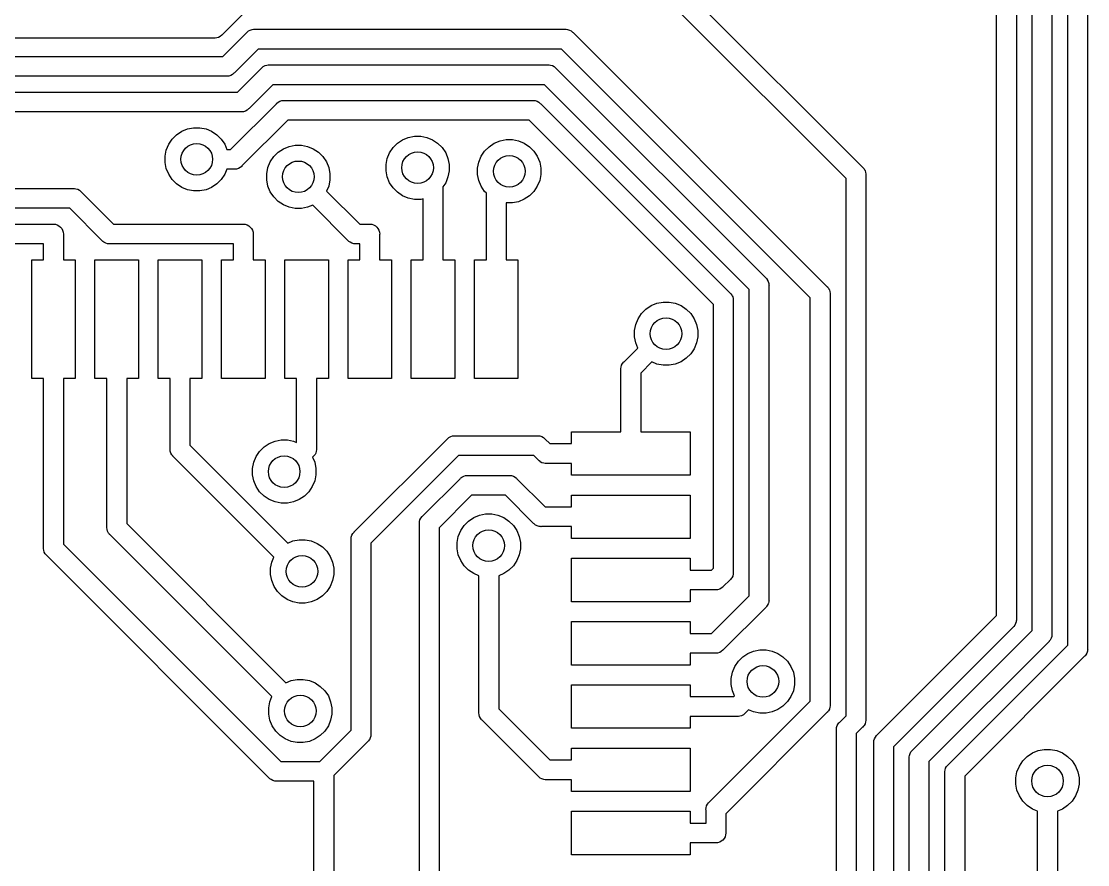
# Model space of a CAD drawing. Extents: x 0.4 to 23, y -16.1 to -0.4.
# Drawn here: x 13.89 to 14.421, y -3.985 to -3.565 of the extents above; entities that cross this region are included whole.
import ezdxf

# ---------------------------------------------------------------- set-up
doc = ezdxf.new("R2010")
doc.units = 0
doc.header["$MEASUREMENT"] = 0
doc.layers.add('BLACK', color=7, linetype='CONTINUOUS')

msp = doc.modelspace()

# ---------------------------------------------------------------- linework, layer by layer
at = {"layer": 'BLACK', "linetype": 'CONTINUOUS'}
for p, q in [((14.4107, -3.87543), (14.4107, -2.34083)), ((14.4205, -2.33903), (14.4205, -3.87723)), ((14.393, -3.86809), (14.393, -3.18488)), ((14.4028, -3.18308), (14.4028, -3.86988)), ((14.3752, -3.86074), (14.3752, -3.37985)), ((14.3851, -3.37805), (14.3851, -3.86254)), ((14.225, -3.55395), (14.3085, -3.63742)), ((14.0003, -3.56091), (13.9897, -3.57156)), ((14.3003, -3.64311), (14.2181, -3.56091)), ((13.9888, -3.57236), (13.9879, -3.57282)), ((13.9895, -3.57175), (13.9888, -3.57236)), ((13.9897, -3.57156), (13.9895, -3.57175)), ((13.9901, -3.58229), (14.002, -3.57041)), ((14.002, -3.57041), (14.0021, -3.57022)), ((14.0021, -3.57022), (14.0023, -3.57007)), ((14.0023, -3.57007), (14.0029, -3.5696)), ((14.0029, -3.5696), (14.0037, -3.56915)), ((14.0037, -3.56915), (14.0047, -3.56887)), ((14.0047, -3.56887), (14.0054, -3.5688)), ((14.0054, -3.5688), (14.0056, -3.56877)), ((14.0054, -3.5688), (14.0054, -3.5688)), ((14.0056, -3.56877), (14.0059, -3.5688)), ((14.0059, -3.5688), (14.1605, -3.5688)), ((14.1605, -3.5688), (14.1607, -3.56877)), ((14.1607, -3.56877), (14.1609, -3.5688)), ((14.1609, -3.5688), (14.161, -3.5688)), ((14.161, -3.5688), (14.1617, -3.56887)), ((14.1617, -3.56887), (14.1626, -3.56915)), ((14.1626, -3.56915), (14.1635, -3.5696)), ((14.1635, -3.5696), (14.1642, -3.57022)), ((14.1642, -3.57022), (14.1644, -3.57041)), ((14.1644, -3.57041), (14.2908, -3.69682)), ((13.9858, -3.57317), (13.5652, -3.57317)), ((13.986, -3.5732), (13.9858, -3.57317)), ((13.9863, -3.57317), (13.986, -3.5732)), ((13.987, -3.5731), (13.9863, -3.57317)), ((13.9863, -3.57317), (13.9863, -3.57317)), ((13.9879, -3.57282), (13.987, -3.5731)), ((12.3721, -3.58229), (13.9901, -3.58229)), ((14.0077, -3.57864), (13.9958, -3.59052)), ((14.1587, -3.57864), (14.0077, -3.57864)), ((14.2825, -3.70251), (14.1587, -3.57864)), ((13.9974, -3.60005), (14.0093, -3.58814)), ((14.0093, -3.58814), (14.0095, -3.58795)), ((14.0095, -3.58795), (14.0097, -3.58779)), ((14.0097, -3.58779), (14.0102, -3.58733)), ((14.0102, -3.58733), (14.0111, -3.58688)), ((14.0111, -3.58688), (14.012, -3.58659)), ((14.012, -3.58659), (14.0127, -3.58652)), ((14.0127, -3.58652), (14.013, -3.5865)), ((14.0127, -3.58652), (14.0127, -3.58652)), ((14.013, -3.5865), (14.0132, -3.58652)), ((14.0132, -3.58652), (14.152, -3.58652)), ((14.152, -3.58652), (14.1522, -3.5865)), ((14.1522, -3.5865), (14.1525, -3.58652)), ((14.1525, -3.58652), (14.1525, -3.58652)), ((14.1525, -3.58652), (14.1532, -3.58659)), ((14.1532, -3.58659), (14.1541, -3.58688)), ((14.1541, -3.58688), (14.155, -3.58733)), ((14.155, -3.58733), (14.1557, -3.58795)), ((14.1557, -3.58795), (14.1559, -3.58814)), ((14.1559, -3.58814), (14.2603, -3.69261)), ((13.9919, -3.59213), (12.3703, -3.59213)), ((13.9921, -3.59215), (13.9919, -3.59213)), ((13.9924, -3.59213), (13.9921, -3.59215)), ((13.9931, -3.59206), (13.9924, -3.59213)), ((13.9924, -3.59213), (13.9924, -3.59213)), ((13.994, -3.59178), (13.9931, -3.59206)), ((13.9949, -3.59132), (13.994, -3.59178)), ((13.9956, -3.59071), (13.9949, -3.59132)), ((13.9958, -3.59052), (13.9956, -3.59071)), ((14.015, -3.59637), (14.0031, -3.60828)), ((14.1502, -3.59637), (14.015, -3.59637)), ((14.2521, -3.69829), (14.1502, -3.59637)), ((12.3559, -3.60005), (13.9974, -3.60005)), ((14.0184, -3.6046), (14.0194, -3.60432)), ((14.0194, -3.60432), (14.0201, -3.60425)), ((14.0201, -3.60425), (14.0203, -3.60423)), ((14.0201, -3.60425), (14.0201, -3.60425)), ((14.0203, -3.60423), (14.0206, -3.60425)), ((14.0206, -3.60425), (14.1444, -3.60425)), ((14.1444, -3.60425), (14.1446, -3.60423)), ((14.1446, -3.60423), (14.1449, -3.60425)), ((14.1449, -3.60425), (14.1449, -3.60425)), ((14.1449, -3.60425), (14.1456, -3.60432)), ((14.1456, -3.60432), (14.1465, -3.6046)), ((13.9939, -3.62861), (14.0167, -3.60586)), ((14.0013, -3.60954), (14.0004, -3.60982)), ((14.0022, -3.60908), (14.0013, -3.60954)), ((14.0029, -3.60847), (14.0022, -3.60908)), ((14.0031, -3.60828), (14.0029, -3.60847)), ((14.0167, -3.60586), (14.0168, -3.60568)), ((14.0168, -3.60568), (14.017, -3.60552)), ((14.017, -3.60552), (14.0176, -3.60506)), ((14.0176, -3.60506), (14.0184, -3.6046)), ((14.1465, -3.6046), (14.1474, -3.60506)), ((14.1474, -3.60506), (14.1481, -3.60568)), ((14.1481, -3.60568), (14.1483, -3.60586)), ((14.1483, -3.60586), (14.2426, -3.70018)), ((13.9992, -3.60989), (12.3541, -3.60989)), ((13.9995, -3.60992), (13.9992, -3.60989)), ((13.9997, -3.60989), (13.9995, -3.60992)), ((14.0224, -3.61409), (13.9996, -3.63684)), ((14.0004, -3.60982), (13.9997, -3.60989)), ((13.9997, -3.60989), (13.9997, -3.60989)), ((14.1426, -3.61409), (14.0224, -3.61409)), ((14.2344, -3.70587), (14.1426, -3.61409)), ((13.967, -3.6213), (13.9696, -3.61958)), ((13.9696, -3.61958), (13.9725, -3.61839)), ((13.9725, -3.61839), (13.9755, -3.61778)), ((13.9755, -3.61778), (13.9786, -3.61778)), ((13.9786, -3.61778), (13.9817, -3.61839)), ((13.9817, -3.61839), (13.9845, -3.61958)), ((13.9845, -3.61958), (13.9871, -3.6213)), ((13.9631, -3.62607), (13.9649, -3.62349)), ((13.9649, -3.62349), (13.967, -3.6213)), ((13.9871, -3.6213), (13.9893, -3.62349)), ((13.9893, -3.62349), (13.991, -3.62607)), ((14.0748, -3.62769), (14.077, -3.6255)), ((14.077, -3.6255), (14.0795, -3.62377)), ((14.0795, -3.62377), (14.0824, -3.62259)), ((14.0824, -3.62259), (14.0855, -3.62198)), ((14.0855, -3.62198), (14.0886, -3.62198)), ((14.0886, -3.62198), (14.0916, -3.62259)), ((14.0916, -3.62259), (14.0945, -3.62377)), ((14.0945, -3.62377), (14.097, -3.6255)), ((14.097, -3.6255), (14.0992, -3.62769)), ((14.1226, -3.62726), (14.1252, -3.62554)), ((14.1252, -3.62554), (14.1281, -3.62435)), ((14.1281, -3.62435), (14.1311, -3.62374)), ((14.1311, -3.62374), (14.1342, -3.62374)), ((14.1342, -3.62374), (14.1373, -3.62435)), ((14.1373, -3.62435), (14.1401, -3.62554)), ((14.1401, -3.62554), (14.1427, -3.62726)), ((13.9613, -3.63198), (13.9619, -3.62894)), ((13.9619, -3.62894), (13.9631, -3.62607)), ((13.991, -3.62607), (13.9921, -3.62861)), ((13.9921, -3.62861), (13.9939, -3.62861)), ((14.0154, -3.6322), (14.0176, -3.63)), ((14.0176, -3.63), (14.0202, -3.62828)), ((14.0202, -3.62828), (14.0231, -3.62709)), ((14.0231, -3.62709), (14.0261, -3.62649)), ((14.0261, -3.62649), (14.0292, -3.62649)), ((14.0292, -3.62649), (14.0322, -3.62709)), ((14.0322, -3.62709), (14.0351, -3.62828)), ((14.0351, -3.62828), (14.0377, -3.63)), ((14.0377, -3.63), (14.0399, -3.6322)), ((14.0719, -3.63313), (14.073, -3.63027)), ((14.073, -3.63027), (14.0748, -3.62769)), ((14.0992, -3.62769), (14.101, -3.63027)), ((14.101, -3.63027), (14.1021, -3.63313)), ((14.1187, -3.63203), (14.1204, -3.62945)), ((14.1204, -3.62945), (14.1226, -3.62726)), ((14.1427, -3.62726), (14.1449, -3.62945)), ((14.1449, -3.62945), (14.1466, -3.63203)), ((13.9613, -3.63508), (13.9613, -3.63198)), ((13.9619, -3.63813), (13.9613, -3.63508)), ((14.0125, -3.63764), (14.0137, -3.63478)), ((14.0137, -3.63478), (14.0154, -3.6322)), ((14.0399, -3.6322), (14.0416, -3.63478)), ((14.0416, -3.63478), (14.0428, -3.63764)), ((14.0713, -3.63618), (14.0719, -3.63313)), ((14.0713, -3.63928), (14.0713, -3.63618)), ((14.1021, -3.63313), (14.1028, -3.63618)), ((14.1028, -3.63618), (14.1028, -3.63928)), ((14.1169, -3.63794), (14.1175, -3.6349)), ((14.1175, -3.6349), (14.1187, -3.63203)), ((14.1466, -3.63203), (14.1478, -3.6349)), ((14.1478, -3.6349), (14.1484, -3.63794)), ((13.9631, -3.64099), (13.9619, -3.63813)), ((13.9649, -3.64357), (13.9631, -3.64099)), ((13.991, -3.64099), (13.9893, -3.64357)), ((13.9921, -3.63845), (13.991, -3.64099)), ((13.9957, -3.63845), (13.9921, -3.63845)), ((13.996, -3.63848), (13.9957, -3.63845)), ((13.9962, -3.63845), (13.996, -3.63848)), ((13.9969, -3.63838), (13.9962, -3.63845)), ((13.9962, -3.63845), (13.9962, -3.63845)), ((13.9979, -3.6381), (13.9969, -3.63838)), ((13.9987, -3.63764), (13.9979, -3.6381)), ((13.9995, -3.63703), (13.9987, -3.63764)), ((13.9996, -3.63684), (13.9995, -3.63703)), ((14.0119, -3.64069), (14.0125, -3.63764)), ((14.0119, -3.64379), (14.0119, -3.64069)), ((14.0428, -3.63764), (14.0434, -3.64069)), ((14.0434, -3.64069), (14.0434, -3.64379)), ((14.0719, -3.64232), (14.0713, -3.63928)), ((14.1028, -3.63928), (14.1021, -3.64232)), ((14.1169, -3.64104), (14.1169, -3.63794)), ((14.1175, -3.64409), (14.1169, -3.64104)), ((14.1484, -3.64104), (14.1478, -3.64409)), ((14.1484, -3.63794), (14.1484, -3.64104)), ((14.3085, -3.63742), (14.3087, -3.63757)), ((14.3087, -3.63757), (14.3088, -3.63776)), ((14.3088, -3.63776), (14.3093, -3.63832)), ((14.3093, -3.63832), (14.3095, -3.63869)), ((14.3095, -3.63869), (14.3098, -3.63918)), ((14.3098, -3.63918), (14.31, -3.64011)), ((14.31, -3.64011), (14.3101, -3.64083)), ((14.3101, -3.64083), (14.3101, -3.64083)), ((14.3101, -3.64083), (14.3101, -3.64107)), ((14.3101, -3.64107), (14.3101, -3.64131)), ((14.3101, -3.64131), (14.3101, -3.91244)), ((13.967, -3.64576), (13.9649, -3.64357)), ((13.9696, -3.64749), (13.967, -3.64576)), ((13.9871, -3.64576), (13.9845, -3.64749)), ((13.9893, -3.64357), (13.9871, -3.64576)), ((14.0125, -3.64683), (14.0119, -3.64379)), ((14.0137, -3.6497), (14.0125, -3.64683)), ((14.0428, -3.64683), (14.0417, -3.64937)), ((14.0434, -3.64379), (14.0428, -3.64683)), ((14.073, -3.64519), (14.0719, -3.64232)), ((14.0748, -3.64777), (14.073, -3.64519)), ((14.101, -3.64519), (14.0996, -3.64715)), ((14.1021, -3.64232), (14.101, -3.64519)), ((14.1187, -3.64695), (14.1175, -3.64409)), ((14.1478, -3.64409), (14.1466, -3.64695)), ((14.3003, -3.91064), (14.3003, -3.64311)), ((13.7254, -3.64808), (13.9157, -3.64808)), ((13.9157, -3.64808), (13.9159, -3.64806)), ((13.9159, -3.64806), (13.9162, -3.64808)), ((13.9162, -3.64808), (13.9162, -3.64808)), ((13.9162, -3.64808), (13.9169, -3.64815)), ((13.9169, -3.64815), (13.9178, -3.64844)), ((13.9178, -3.64844), (13.9187, -3.64889)), ((13.9187, -3.64889), (13.9194, -3.64951)), ((13.9194, -3.64951), (13.9196, -3.6497)), ((13.9196, -3.6497), (13.9357, -3.66581)), ((13.9725, -3.64867), (13.9696, -3.64749)), ((13.9755, -3.64928), (13.9725, -3.64867)), ((13.9786, -3.64928), (13.9755, -3.64928)), ((13.9817, -3.64867), (13.9786, -3.64928)), ((13.9845, -3.64749), (13.9817, -3.64867)), ((14.0154, -3.65227), (14.0137, -3.6497)), ((14.0417, -3.64937), (14.0582, -3.66581)), ((14.077, -3.64996), (14.0748, -3.64777)), ((14.0795, -3.65168), (14.077, -3.64996)), ((14.0824, -3.65287), (14.0795, -3.65168)), ((14.0996, -3.64715), (14.0996, -3.68354)), ((14.1204, -3.64953), (14.1187, -3.64695)), ((14.1213, -3.65039), (14.1204, -3.64953)), ((14.1213, -3.68354), (14.1213, -3.65039)), ((14.1427, -3.65172), (14.1401, -3.65345)), ((14.1449, -3.64953), (14.1427, -3.65172)), ((14.1466, -3.64695), (14.1449, -3.64953)), ((14.0176, -3.65447), (14.0154, -3.65227)), ((14.0202, -3.65619), (14.0176, -3.65447)), ((14.0231, -3.65738), (14.0202, -3.65619)), ((14.0261, -3.65798), (14.0231, -3.65738)), ((14.0322, -3.65738), (14.0292, -3.65798)), ((14.0348, -3.65633), (14.0322, -3.65738)), ((14.0525, -3.67405), (14.0348, -3.65633)), ((14.0855, -3.65348), (14.0824, -3.65287)), ((14.0886, -3.65348), (14.0855, -3.65348)), ((14.0898, -3.65323), (14.0886, -3.65348)), ((14.0898, -3.68354), (14.0898, -3.65323)), ((14.1342, -3.65524), (14.1311, -3.65524)), ((14.1311, -3.65524), (14.1311, -3.68354)), ((14.1373, -3.65463), (14.1342, -3.65524)), ((14.1401, -3.65345), (14.1373, -3.65463)), ((13.9139, -3.65793), (13.7272, -3.65793)), ((13.93, -3.67405), (13.9139, -3.65793)), ((14.0292, -3.65798), (14.0261, -3.65798)), ((13.7876, -3.66581), (13.9055, -3.66581)), ((13.9055, -3.66581), (13.9057, -3.66579)), ((13.9057, -3.66579), (13.906, -3.66581)), ((13.906, -3.66581), (13.9067, -3.66589)), ((13.9067, -3.66589), (13.9076, -3.66617)), ((13.9076, -3.66617), (13.9085, -3.66662)), ((13.9085, -3.66662), (13.9092, -3.66724)), ((13.9092, -3.66724), (13.9099, -3.66799)), ((13.9099, -3.66799), (13.9103, -3.66884)), ((13.9357, -3.66581), (14, -3.66581)), ((14, -3.66581), (14.0002, -3.66579)), ((14.0002, -3.66579), (14.0005, -3.66581)), ((14.0005, -3.66581), (14.0012, -3.66589)), ((14.0012, -3.66589), (14.0021, -3.66617)), ((14.0021, -3.66617), (14.003, -3.66662)), ((14.003, -3.66662), (14.0037, -3.66724)), ((14.0037, -3.66724), (14.0043, -3.66799)), ((14.0043, -3.66799), (14.0048, -3.66884)), ((14.0582, -3.66581), (14.063, -3.66581)), ((14.063, -3.66581), (14.0632, -3.66579)), ((14.0632, -3.66579), (14.0635, -3.66581)), ((14.0635, -3.66581), (14.0642, -3.66589)), ((14.0642, -3.66589), (14.0651, -3.66617)), ((14.0651, -3.66617), (14.066, -3.66662)), ((14.066, -3.66662), (14.0667, -3.66724)), ((14.0667, -3.66724), (14.0673, -3.66799)), ((14.0673, -3.66799), (14.0678, -3.66884)), ((13.9103, -3.66884), (13.9106, -3.66977)), ((13.9106, -3.66977), (13.9107, -3.67074)), ((13.9107, -3.67074), (13.9107, -3.67098)), ((13.9107, -3.67098), (13.9107, -3.68354)), ((14.0048, -3.66884), (14.0051, -3.66977)), ((14.0051, -3.66977), (14.0052, -3.67074)), ((14.0052, -3.67074), (14.0052, -3.67098)), ((14.0052, -3.67098), (14.0052, -3.68354)), ((14.0678, -3.66884), (14.0681, -3.66977)), ((14.0681, -3.66977), (14.0682, -3.67074)), ((14.0682, -3.67074), (14.0681, -3.67098)), ((14.0681, -3.67098), (14.0681, -3.68354)), ((13.9008, -3.67566), (13.7894, -3.67566)), ((13.9008, -3.68354), (13.9008, -3.67566)), ((13.9302, -3.67423), (13.93, -3.67405)), ((13.9303, -3.67439), (13.9302, -3.67423)), ((13.9309, -3.67485), (13.9303, -3.67439)), ((13.9318, -3.6753), (13.9309, -3.67485)), ((13.9327, -3.67559), (13.9318, -3.6753)), ((13.9334, -3.67566), (13.9327, -3.67559)), ((13.9337, -3.67568), (13.9334, -3.67566)), ((13.9334, -3.67566), (13.9334, -3.67566)), ((13.9339, -3.67566), (13.9337, -3.67568)), ((13.9953, -3.67566), (13.9339, -3.67566)), ((13.9953, -3.68354), (13.9953, -3.67566)), ((14.0526, -3.67423), (14.0525, -3.67405)), ((14.0528, -3.67439), (14.0526, -3.67423)), ((14.0532, -3.67467), (14.0528, -3.67439)), ((14.0528, -3.67439), (14.0528, -3.67439)), ((14.0534, -3.67485), (14.0532, -3.67467)), ((14.0543, -3.6753), (14.0534, -3.67485)), ((14.0552, -3.67559), (14.0543, -3.6753)), ((14.0559, -3.67566), (14.0552, -3.67559)), ((14.0561, -3.67568), (14.0559, -3.67566)), ((14.0559, -3.67566), (14.0559, -3.67566)), ((14.0564, -3.67566), (14.0561, -3.67568)), ((14.0583, -3.67566), (14.0564, -3.67566)), ((14.0583, -3.68354), (14.0583, -3.67566)), ((13.8949, -3.7426), (13.8949, -3.68354)), ((13.8949, -3.68354), (13.9008, -3.68354)), ((13.9107, -3.68354), (13.9166, -3.68354)), ((13.9166, -3.68354), (13.9166, -3.7426)), ((13.9264, -3.7426), (13.9264, -3.68354)), ((13.9264, -3.68354), (13.9481, -3.68354)), ((13.9481, -3.68354), (13.9481, -3.7426)), ((13.9579, -3.7426), (13.9579, -3.68354)), ((13.9579, -3.68354), (13.9796, -3.68354)), ((13.9796, -3.68354), (13.9796, -3.7426)), ((13.9894, -3.7426), (13.9894, -3.68354)), ((13.9894, -3.68354), (13.9953, -3.68354)), ((14.0052, -3.68354), (14.0111, -3.68354)), ((14.0111, -3.68354), (14.0111, -3.7426)), ((14.0209, -3.7426), (14.0209, -3.68354)), ((14.0209, -3.68354), (14.0426, -3.68354)), ((14.0426, -3.68354), (14.0426, -3.7426)), ((14.0524, -3.7426), (14.0524, -3.68354)), ((14.0524, -3.68354), (14.0583, -3.68354)), ((14.0681, -3.68354), (14.0741, -3.68354)), ((14.0741, -3.68354), (14.0741, -3.7426)), ((14.0839, -3.7426), (14.0839, -3.68354)), ((14.0839, -3.68354), (14.0898, -3.68354)), ((14.0996, -3.68354), (14.1056, -3.68354)), ((14.1056, -3.68354), (14.1056, -3.7426)), ((14.1154, -3.7426), (14.1154, -3.68354)), ((14.1154, -3.68354), (14.1213, -3.68354)), ((14.1311, -3.68354), (14.137, -3.68354)), ((14.137, -3.68354), (14.137, -3.7426)), ((14.2603, -3.69261), (14.2605, -3.69276)), ((14.2605, -3.69276), (14.2607, -3.69295)), ((14.2607, -3.69295), (14.2607, -3.69295)), ((14.2607, -3.69295), (14.2611, -3.69341)), ((14.2611, -3.69341), (14.2611, -3.69351)), ((14.2611, -3.69351), (14.2616, -3.69436)), ((14.2616, -3.69436), (14.2619, -3.69529)), ((14.2521, -3.85091), (14.2521, -3.69829)), ((14.2619, -3.69529), (14.2619, -3.69601)), ((14.2619, -3.69601), (14.2619, -3.69601)), ((14.2619, -3.69601), (14.262, -3.69626)), ((14.262, -3.69626), (14.2619, -3.6965)), ((14.2619, -3.6965), (14.2619, -3.85271)), ((14.2908, -3.69682), (14.291, -3.69698)), ((14.291, -3.69698), (14.2911, -3.69716)), ((14.2911, -3.69716), (14.2916, -3.69773)), ((14.2916, -3.69773), (14.2918, -3.69815)), ((14.2918, -3.69815), (14.292, -3.69858)), ((14.292, -3.69858), (14.2923, -3.69951)), ((14.2923, -3.69951), (14.2924, -3.70023)), ((14.2033, -3.70639), (14.2061, -3.70521)), ((14.2061, -3.70521), (14.2092, -3.7046)), ((14.2092, -3.7046), (14.2123, -3.7046)), ((14.2123, -3.7046), (14.2153, -3.70521)), ((14.2153, -3.70521), (14.2182, -3.70639)), ((14.2426, -3.70018), (14.2428, -3.70034)), ((14.2428, -3.70034), (14.2429, -3.70053)), ((14.2429, -3.70053), (14.2429, -3.70053)), ((14.2429, -3.70053), (14.2434, -3.70109)), ((14.2434, -3.70109), (14.2436, -3.70144)), ((14.2436, -3.70144), (14.2439, -3.70194)), ((14.2439, -3.70194), (14.2441, -3.70287)), ((14.2441, -3.70287), (14.2442, -3.70359)), ((14.2442, -3.70359), (14.2442, -3.70359)), ((14.2442, -3.70359), (14.2442, -3.70383)), ((14.2442, -3.70383), (14.2442, -3.70408)), ((14.2442, -3.70408), (14.2442, -3.83894)), ((14.2825, -3.9033), (14.2825, -3.70251)), ((14.2924, -3.70023), (14.2924, -3.70023)), ((14.2924, -3.70023), (14.2924, -3.70047)), ((14.2924, -3.70047), (14.2924, -3.70071)), ((14.2924, -3.70071), (14.2924, -3.90509)), ((14.1968, -3.71289), (14.1985, -3.71031)), ((14.1985, -3.71031), (14.2007, -3.70812)), ((14.2007, -3.70812), (14.2033, -3.70639)), ((14.2182, -3.70639), (14.2208, -3.70812)), ((14.2208, -3.70812), (14.223, -3.71031)), ((14.223, -3.71031), (14.2247, -3.71289)), ((14.2344, -3.83714), (14.2344, -3.70587)), ((14.195, -3.7188), (14.1956, -3.71576)), ((14.1956, -3.71576), (14.1968, -3.71289)), ((14.2247, -3.71289), (14.2259, -3.71576)), ((14.2259, -3.71576), (14.2265, -3.7188)), ((14.195, -3.7219), (14.195, -3.7188)), ((14.2265, -3.7188), (14.2265, -3.7219)), ((14.1956, -3.72494), (14.195, -3.7219)), ((14.1966, -3.72748), (14.1956, -3.72494)), ((14.2259, -3.72494), (14.2247, -3.72781)), ((14.2265, -3.7219), (14.2259, -3.72494)), ((14.1898, -3.73429), (14.1966, -3.72748)), ((14.223, -3.73039), (14.2208, -3.73258)), ((14.2247, -3.72781), (14.223, -3.73039)), ((14.1882, -3.7377), (14.1883, -3.73698)), ((14.1883, -3.73698), (14.1886, -3.73605)), ((14.1886, -3.73605), (14.189, -3.73519)), ((14.189, -3.73519), (14.1897, -3.73444)), ((14.1897, -3.73444), (14.1898, -3.73429)), ((14.2036, -3.73444), (14.1981, -3.73998)), ((14.2061, -3.73549), (14.2036, -3.73444)), ((14.2092, -3.7361), (14.2061, -3.73549)), ((14.2123, -3.7361), (14.2092, -3.7361)), ((14.2153, -3.73549), (14.2123, -3.7361)), ((14.2182, -3.73431), (14.2153, -3.73549)), ((14.2208, -3.73258), (14.2182, -3.73431)), ((14.1882, -3.73794), (14.1882, -3.7377)), ((14.1882, -3.7377), (14.1882, -3.7377)), ((14.1882, -3.73818), (14.1882, -3.73794)), ((14.1882, -3.76917), (14.1882, -3.73818)), ((14.1981, -3.73998), (14.1981, -3.76917)), ((13.9008, -3.7426), (13.8949, -3.7426)), ((13.9008, -3.82693), (13.9008, -3.7426)), ((13.9166, -3.7426), (13.9107, -3.7426)), ((13.9107, -3.7426), (13.9107, -3.82513)), ((13.9323, -3.7426), (13.9264, -3.7426)), ((13.9323, -3.75516), (13.9323, -3.7426)), ((13.9481, -3.7426), (13.9422, -3.7426)), ((13.9422, -3.7426), (13.9422, -3.8148)), ((13.9638, -3.7426), (13.9579, -3.7426)), ((13.9638, -3.77766), (13.9638, -3.7426)), ((13.9796, -3.7426), (13.9737, -3.7426)), ((13.9737, -3.7426), (13.9737, -3.77586)), ((14.0111, -3.7426), (13.9894, -3.7426)), ((14.0268, -3.7426), (14.0209, -3.7426)), ((14.0268, -3.7745), (14.0268, -3.7426)), ((14.0426, -3.7426), (14.0367, -3.7426)), ((14.0367, -3.7426), (14.0367, -3.77767)), ((14.0741, -3.7426), (14.0524, -3.7426)), ((14.1056, -3.7426), (14.0839, -3.7426)), ((14.137, -3.7426), (14.1154, -3.7426)), ((13.9323, -3.8166), (13.9323, -3.75516)), ((13.9323, -3.75516), (13.9323, -3.75516)), ((14.0132, -3.77504), (14.0161, -3.77385)), ((14.0161, -3.77385), (14.0191, -3.77325)), ((14.0191, -3.77325), (14.0222, -3.77325)), ((14.0222, -3.77325), (14.0252, -3.77385)), ((14.0252, -3.77385), (14.0268, -3.7745)), ((14.0555, -3.81898), (14.1017, -3.77281)), ((14.1017, -3.77281), (14.1019, -3.77262)), ((14.1019, -3.77262), (14.1021, -3.77247)), ((14.1021, -3.77247), (14.1026, -3.77201)), ((14.1021, -3.77247), (14.1021, -3.77247)), ((14.1026, -3.77201), (14.1035, -3.77155)), ((14.1026, -3.77201), (14.1026, -3.77201)), ((14.1026, -3.77201), (14.1026, -3.77201)), ((14.1035, -3.77155), (14.1044, -3.77127)), ((14.1044, -3.77127), (14.1051, -3.7712)), ((14.1051, -3.7712), (14.1054, -3.77117)), ((14.1051, -3.7712), (14.1051, -3.7712)), ((14.1054, -3.77117), (14.1056, -3.7712)), ((14.1056, -3.7712), (14.1467, -3.7712)), ((14.1467, -3.7712), (14.1469, -3.77117)), ((14.1469, -3.77117), (14.1472, -3.7712)), ((14.1472, -3.7712), (14.1472, -3.7712)), ((14.1472, -3.7712), (14.1479, -3.77127)), ((14.1479, -3.77127), (14.1488, -3.77155)), ((14.1488, -3.77155), (14.1497, -3.77201)), ((14.1497, -3.77201), (14.1504, -3.77262)), ((14.1504, -3.77262), (14.1506, -3.77281)), ((14.1506, -3.77281), (14.1529, -3.77508)), ((14.1636, -3.77508), (14.1636, -3.76917)), ((14.1636, -3.76917), (14.1882, -3.76917)), ((14.1981, -3.76917), (14.2227, -3.76917)), ((14.2227, -3.76917), (14.2227, -3.79083)), ((13.9638, -3.7779), (13.9638, -3.77766)), ((13.9639, -3.77886), (13.9638, -3.7779)), ((13.9642, -3.77979), (13.9639, -3.77886)), ((13.9737, -3.77586), (14.0224, -3.8246)), ((14.0067, -3.78154), (14.0084, -3.77896)), ((14.0084, -3.77896), (14.0106, -3.77676)), ((14.0106, -3.77676), (14.0132, -3.77504)), ((14.0366, -3.77887), (14.0363, -3.7798)), ((14.0367, -3.77815), (14.0366, -3.77887)), ((14.0367, -3.77767), (14.0367, -3.77791)), ((14.0367, -3.77791), (14.0367, -3.77815)), ((14.0367, -3.77815), (14.0367, -3.77815)), ((14.1529, -3.77508), (14.1636, -3.77508)), ((13.9646, -3.78064), (13.9642, -3.77979)), ((13.9651, -3.78121), (13.9646, -3.78064)), ((13.9652, -3.78139), (13.9651, -3.78121)), ((13.9654, -3.78155), (13.9652, -3.78139)), ((14.0154, -3.83156), (13.9654, -3.78155)), ((14.0049, -3.78744), (14.0055, -3.7844)), ((14.0055, -3.7844), (14.0067, -3.78154)), ((14.035, -3.78156), (14.0347, -3.78186)), ((14.0347, -3.78186), (14.0358, -3.7844)), ((14.0352, -3.78141), (14.035, -3.78156)), ((14.0354, -3.78122), (14.0352, -3.78141)), ((14.0358, -3.78066), (14.0354, -3.78122)), ((14.0354, -3.78122), (14.0354, -3.78122)), ((14.036, -3.78042), (14.0358, -3.78066)), ((14.0358, -3.7844), (14.0364, -3.78744)), ((14.0363, -3.7798), (14.036, -3.78042)), ((14.1074, -3.78104), (14.0638, -3.82466)), ((14.1449, -3.78104), (14.1074, -3.78104)), ((14.1472, -3.78331), (14.1449, -3.78104)), ((14.1473, -3.7835), (14.1472, -3.78331)), ((14.1475, -3.78365), (14.1473, -3.7835)), ((14.148, -3.78402), (14.1475, -3.78365)), ((14.1475, -3.78365), (14.1475, -3.78365)), ((14.1481, -3.78411), (14.148, -3.78402)), ((14.1489, -3.78457), (14.1481, -3.78411)), ((14.1499, -3.78485), (14.1489, -3.78457)), ((14.1506, -3.78492), (14.1499, -3.78485)), ((14.1508, -3.78495), (14.1506, -3.78492)), ((14.1506, -3.78492), (14.1506, -3.78492)), ((14.1511, -3.78492), (14.1508, -3.78495)), ((14.1636, -3.78492), (14.1511, -3.78492)), ((14.1636, -3.79083), (14.1636, -3.78492)), ((14.0049, -3.79055), (14.0049, -3.78744)), ((14.0364, -3.78744), (14.0364, -3.79055)), ((14.0055, -3.79359), (14.0049, -3.79055)), ((14.0067, -3.79646), (14.0055, -3.79359)), ((14.0358, -3.79359), (14.0346, -3.79646)), ((14.0364, -3.79055), (14.0358, -3.79359)), ((14.0895, -3.81125), (14.1082, -3.79255)), ((14.1082, -3.79255), (14.1083, -3.79236)), ((14.1083, -3.79236), (14.1085, -3.7922)), ((14.1085, -3.7922), (14.1091, -3.79174)), ((14.1091, -3.79174), (14.11, -3.79129)), ((14.11, -3.79129), (14.1109, -3.791)), ((14.1109, -3.791), (14.1116, -3.79093)), ((14.1116, -3.79093), (14.1118, -3.79091)), ((14.1116, -3.79093), (14.1116, -3.79093)), ((14.1118, -3.79091), (14.1121, -3.79093)), ((14.1121, -3.79093), (14.1326, -3.79093)), ((14.1326, -3.79093), (14.1328, -3.79091)), ((14.1328, -3.79091), (14.1331, -3.79093)), ((14.1331, -3.79093), (14.1331, -3.79093)), ((14.1331, -3.79093), (14.1338, -3.791)), ((14.1338, -3.791), (14.1347, -3.79129)), ((14.1347, -3.79129), (14.1356, -3.79174)), ((14.1356, -3.79174), (14.1363, -3.79236)), ((14.1363, -3.79236), (14.1365, -3.79255)), ((14.1365, -3.79255), (14.1505, -3.80657)), ((14.2227, -3.79083), (14.1636, -3.79083)), ((14.0084, -3.79903), (14.0067, -3.79646)), ((14.0106, -3.80123), (14.0084, -3.79903)), ((14.0329, -3.79903), (14.0307, -3.80123)), ((14.0346, -3.79646), (14.0329, -3.79903)), ((14.1139, -3.80078), (14.0977, -3.81694)), ((14.1308, -3.80078), (14.1139, -3.80078)), ((14.1448, -3.81481), (14.1308, -3.80078)), ((14.1636, -3.80657), (14.1636, -3.80067)), ((14.1636, -3.80067), (14.2227, -3.80067)), ((14.2227, -3.80067), (14.2227, -3.82232)), ((14.0132, -3.80295), (14.0106, -3.80123)), ((14.0161, -3.80414), (14.0132, -3.80295)), ((14.0191, -3.80474), (14.0161, -3.80414)), ((14.0222, -3.80474), (14.0191, -3.80474)), ((14.0252, -3.80414), (14.0222, -3.80474)), ((14.0281, -3.80295), (14.0252, -3.80414)), ((14.0307, -3.80123), (14.0281, -3.80295)), ((14.0887, -3.81216), (14.0893, -3.81141)), ((14.0893, -3.81141), (14.0895, -3.81125)), ((14.115, -3.8119), (14.1178, -3.81072)), ((14.1178, -3.81072), (14.1209, -3.81011)), ((14.1209, -3.81011), (14.124, -3.81011)), ((14.124, -3.81011), (14.127, -3.81072)), ((14.127, -3.81072), (14.1299, -3.8119)), ((14.1505, -3.80657), (14.1636, -3.80657)), ((13.9323, -3.81684), (13.9323, -3.8166)), ((13.9422, -3.8148), (14.0215, -3.89411)), ((14.0879, -3.81394), (14.0882, -3.81301)), ((14.0879, -3.81466), (14.0879, -3.81394)), ((14.0879, -3.81491), (14.0879, -3.81466)), ((14.0879, -3.81466), (14.0879, -3.81466)), ((14.0879, -3.81515), (14.0879, -3.81491)), ((14.0879, -4.06673), (14.0879, -3.81515)), ((14.0882, -3.81301), (14.0887, -3.81216)), ((14.1085, -3.8184), (14.1102, -3.81582)), ((14.1102, -3.81582), (14.1124, -3.81363)), ((14.1124, -3.81363), (14.115, -3.8119)), ((14.1299, -3.8119), (14.1325, -3.81363)), ((14.1325, -3.81363), (14.1347, -3.81582)), ((14.1347, -3.81582), (14.1364, -3.8184)), ((14.145, -3.81499), (14.1448, -3.81481)), ((14.1452, -3.81515), (14.145, -3.81499)), ((14.1457, -3.81561), (14.1452, -3.81515)), ((14.1462, -3.81588), (14.1457, -3.81561)), ((14.1466, -3.81606), (14.1462, -3.81588)), ((14.1475, -3.81635), (14.1466, -3.81606)), ((14.1482, -3.81642), (14.1475, -3.81635)), ((14.1485, -3.81644), (14.1482, -3.81642)), ((14.1482, -3.81642), (14.1482, -3.81642)), ((14.1487, -3.81642), (14.1485, -3.81644)), ((14.1636, -3.81642), (14.1487, -3.81642)), ((14.1636, -3.82232), (14.1636, -3.81642)), ((13.9324, -3.81781), (13.9323, -3.81684)), ((13.9327, -3.81873), (13.9324, -3.81781)), ((13.9331, -3.81959), (13.9327, -3.81873)), ((13.9336, -3.82015), (13.9331, -3.81959)), ((13.9337, -3.82034), (13.9336, -3.82015)), ((13.9339, -3.82049), (13.9337, -3.82034)), ((14.0145, -3.90107), (13.9339, -3.82049)), ((14.0539, -3.82238), (14.054, -3.82166)), ((14.054, -3.82166), (14.0543, -3.82073)), ((14.0543, -3.82073), (14.0547, -3.81988)), ((14.0547, -3.81988), (14.0554, -3.81913)), ((14.0554, -3.81913), (14.0555, -3.81898)), ((14.0977, -3.81694), (14.0977, -4.06494)), ((14.1067, -3.82431), (14.1073, -3.82126)), ((14.1073, -3.82126), (14.1085, -3.8184)), ((14.1364, -3.8184), (14.1376, -3.82126)), ((14.1376, -3.82126), (14.1382, -3.82431)), ((13.9008, -3.82717), (13.9008, -3.82693)), ((13.9008, -3.82741), (13.9008, -3.82717)), ((13.9009, -3.82814), (13.9008, -3.82741)), ((13.9008, -3.82741), (13.9008, -3.82741)), ((13.9107, -3.82513), (14.0189, -3.93335)), ((14.0224, -3.8246), (14.0249, -3.82355)), ((14.0249, -3.82355), (14.028, -3.82294)), ((14.028, -3.82294), (14.0311, -3.82294)), ((14.0311, -3.82294), (14.0341, -3.82355)), ((14.0341, -3.82355), (14.037, -3.82474)), ((14.037, -3.82474), (14.0396, -3.82646)), ((14.0396, -3.82646), (14.0418, -3.82865)), ((14.0539, -3.82263), (14.0539, -3.82238)), ((14.0539, -3.82238), (14.0539, -3.82238)), ((14.0539, -3.82287), (14.0539, -3.82263)), ((14.0539, -3.91772), (14.0539, -3.82287)), ((14.0638, -3.82466), (14.0638, -3.91952)), ((14.1067, -3.82741), (14.1067, -3.82431)), ((14.1073, -3.83045), (14.1067, -3.82741)), ((14.1382, -3.82741), (14.1376, -3.83045)), ((14.1382, -3.82431), (14.1382, -3.82741)), ((14.2227, -3.82232), (14.1636, -3.82232)), ((13.9012, -3.82907), (13.9009, -3.82814)), ((13.9016, -3.82992), (13.9012, -3.82907)), ((13.9023, -3.83067), (13.9016, -3.82992)), ((13.9024, -3.83082), (13.9023, -3.83067)), ((14.0132, -3.94158), (13.9024, -3.83082)), ((14.0144, -3.8341), (14.0154, -3.83156)), ((14.0418, -3.82865), (14.0435, -3.83123)), ((14.0435, -3.83123), (14.0447, -3.8341)), ((14.1085, -3.83332), (14.1073, -3.83045)), ((14.1376, -3.83045), (14.1364, -3.83332)), ((14.1636, -3.85382), (14.1636, -3.83217)), ((14.1636, -3.83217), (14.2227, -3.83217)), ((14.2227, -3.83217), (14.2227, -3.83807)), ((14.0138, -3.83714), (14.0144, -3.8341)), ((14.0138, -3.84024), (14.0138, -3.83714)), ((14.0447, -3.8341), (14.0453, -3.83714)), ((14.0453, -3.83714), (14.0453, -3.84024)), ((14.1102, -3.8359), (14.1085, -3.83332)), ((14.1124, -3.83809), (14.1102, -3.8359)), ((14.1347, -3.8359), (14.1325, -3.83809)), ((14.1364, -3.83332), (14.1347, -3.8359)), ((14.2334, -3.83807), (14.2344, -3.83714)), ((14.0144, -3.84329), (14.0138, -3.84024)), ((14.0156, -3.84615), (14.0144, -3.84329)), ((14.0447, -3.84329), (14.0435, -3.84615)), ((14.0453, -3.84024), (14.0447, -3.84329)), ((14.115, -3.83981), (14.1124, -3.83809)), ((14.1175, -3.84087), (14.115, -3.83981)), ((14.1175, -3.90886), (14.1175, -3.84087)), ((14.1299, -3.83981), (14.1274, -3.84087)), ((14.1274, -3.84087), (14.1274, -3.90706)), ((14.1325, -3.83809), (14.1299, -3.83981)), ((14.2227, -3.83807), (14.2334, -3.83807)), ((14.2426, -3.84283), (14.2391, -3.8463)), ((14.2428, -3.84268), (14.2426, -3.84283)), ((14.2431, -3.84228), (14.2428, -3.84268)), ((14.2434, -3.84193), (14.2431, -3.84228)), ((14.2439, -3.84107), (14.2434, -3.84193)), ((14.2441, -3.84015), (14.2439, -3.84083)), ((14.2439, -3.84083), (14.2439, -3.84107)), ((14.2442, -3.83942), (14.2441, -3.84015)), ((14.2442, -3.83894), (14.2442, -3.83918)), ((14.2442, -3.83918), (14.2442, -3.83942)), ((14.2442, -3.83942), (14.2442, -3.83942)), ((14.0173, -3.84873), (14.0156, -3.84615)), ((14.0435, -3.84615), (14.0418, -3.84873)), ((14.2352, -3.84791), (14.2227, -3.84791)), ((14.2227, -3.84791), (14.2227, -3.85382)), ((14.2355, -3.84794), (14.2352, -3.84791)), ((14.2357, -3.84791), (14.2355, -3.84794)), ((14.2364, -3.84784), (14.2357, -3.84791)), ((14.2357, -3.84791), (14.2357, -3.84791)), ((14.2374, -3.84756), (14.2364, -3.84784)), ((14.2382, -3.8471), (14.2374, -3.84756)), ((14.239, -3.84649), (14.2382, -3.8471)), ((14.2391, -3.8463), (14.239, -3.84649)), ((14.0195, -3.85093), (14.0173, -3.84873)), ((14.0221, -3.85265), (14.0195, -3.85093)), ((14.0249, -3.85384), (14.0221, -3.85265)), ((14.028, -3.85444), (14.0249, -3.85384)), ((14.0341, -3.85384), (14.0311, -3.85444)), ((14.037, -3.85265), (14.0341, -3.85384)), ((14.0396, -3.85093), (14.037, -3.85265)), ((14.0418, -3.84873), (14.0396, -3.85093)), ((14.2227, -3.85382), (14.1636, -3.85382)), ((14.2334, -3.86957), (14.2521, -3.85091)), ((14.2619, -3.85391), (14.2617, -3.85444)), ((14.2619, -3.85271), (14.262, -3.85295)), ((14.262, -3.85295), (14.2619, -3.85319)), ((14.2619, -3.85319), (14.2619, -3.85319)), ((14.2619, -3.85319), (14.2619, -3.85391)), ((14.0311, -3.85444), (14.028, -3.85444)), ((14.2603, -3.8566), (14.2391, -3.8778)), ((14.2605, -3.85645), (14.2603, -3.8566)), ((14.2607, -3.85626), (14.2605, -3.85645)), ((14.2611, -3.8557), (14.2607, -3.85626)), ((14.2607, -3.85626), (14.2607, -3.85626)), ((14.2616, -3.85484), (14.2611, -3.8557)), ((14.2617, -3.85444), (14.2616, -3.85484)), ((14.1636, -3.88531), (14.1636, -3.86366)), ((14.1636, -3.86366), (14.2227, -3.86366)), ((14.2227, -3.86366), (14.2227, -3.86957)), ((14.3157, -3.9203), (14.3752, -3.86074)), ((14.385, -3.86374), (14.3847, -3.86467)), ((14.3851, -3.86302), (14.385, -3.86343)), ((14.385, -3.86343), (14.385, -3.86374)), ((14.3851, -3.86254), (14.3851, -3.86278)), ((14.3851, -3.86278), (14.3851, -3.86302)), ((14.3851, -3.86302), (14.3851, -3.86302)), ((14.2227, -3.86957), (14.2334, -3.86957)), ((14.3835, -3.86643), (14.3239, -3.92599)), ((14.3334, -3.92764), (14.393, -3.86809)), ((14.3837, -3.86628), (14.3835, -3.86643)), ((14.3838, -3.86609), (14.3837, -3.86628)), ((14.3843, -3.86553), (14.3838, -3.86609)), ((14.3838, -3.86609), (14.3838, -3.86609)), ((14.3847, -3.86467), (14.3843, -3.86553)), ((14.4028, -3.86988), (14.4028, -3.87013)), ((14.4012, -3.87378), (14.3416, -3.93333)), ((14.4014, -3.87362), (14.4012, -3.87378)), ((14.4015, -3.87344), (14.4014, -3.87362)), ((14.402, -3.87287), (14.4015, -3.87344)), ((14.4015, -3.87344), (14.4015, -3.87344)), ((14.4025, -3.87202), (14.402, -3.87287)), ((14.4027, -3.87109), (14.4025, -3.87202)), ((14.4028, -3.87084), (14.4027, -3.87109)), ((14.4028, -3.87013), (14.4028, -3.87037)), ((14.4028, -3.87037), (14.4028, -3.87037)), ((14.4028, -3.87037), (14.4028, -3.87084)), ((14.2352, -3.87941), (14.2227, -3.87941)), ((14.2227, -3.87941), (14.2227, -3.88531)), ((14.2355, -3.87943), (14.2352, -3.87941)), ((14.2357, -3.87941), (14.2355, -3.87943)), ((14.2364, -3.87934), (14.2357, -3.87941)), ((14.2357, -3.87941), (14.2357, -3.87941)), ((14.2374, -3.87906), (14.2364, -3.87934)), ((14.2382, -3.8786), (14.2374, -3.87906)), ((14.239, -3.87798), (14.2382, -3.8786)), ((14.2391, -3.8778), (14.239, -3.87798)), ((14.2489, -3.88127), (14.2514, -3.87955)), ((14.2514, -3.87955), (14.2543, -3.87836)), ((14.2543, -3.87836), (14.2574, -3.87776)), ((14.2574, -3.87776), (14.2605, -3.87776)), ((14.2605, -3.87776), (14.2635, -3.87836)), ((14.2635, -3.87836), (14.2664, -3.87955)), ((14.2664, -3.87955), (14.2689, -3.88127)), ((14.3511, -3.93499), (14.4107, -3.87543)), ((14.4197, -3.88022), (14.4193, -3.88078)), ((14.4202, -3.87936), (14.4197, -3.88022)), ((14.4205, -3.87844), (14.4202, -3.87936)), ((14.4205, -3.87723), (14.4206, -3.87747)), ((14.4206, -3.87747), (14.4205, -3.87771)), ((14.4205, -3.87771), (14.4205, -3.87771)), ((14.4205, -3.87771), (14.4205, -3.87798)), ((14.4205, -3.87798), (14.4205, -3.87844)), ((14.2227, -3.88531), (14.1636, -3.88531)), ((14.245, -3.88604), (14.2467, -3.88347)), ((14.2467, -3.88347), (14.2489, -3.88127)), ((14.2689, -3.88127), (14.2711, -3.88347)), ((14.2711, -3.88347), (14.2729, -3.88604)), ((14.4189, -3.88112), (14.3594, -3.94068)), ((14.4191, -3.88097), (14.4189, -3.88112)), ((14.4193, -3.88078), (14.4191, -3.88097)), ((14.4193, -3.88078), (14.4193, -3.88078)), ((14.2432, -3.89195), (14.2438, -3.88891)), ((14.2438, -3.88891), (14.245, -3.88604)), ((14.2729, -3.88604), (14.2741, -3.88891)), ((14.2741, -3.88891), (14.2747, -3.89195)), ((14.0215, -3.89411), (14.024, -3.89305)), ((14.024, -3.89305), (14.027, -3.89245)), ((14.027, -3.89245), (14.0301, -3.89245)), ((14.0301, -3.89245), (14.0332, -3.89305)), ((14.0332, -3.89305), (14.0361, -3.89424)), ((14.0361, -3.89424), (14.0386, -3.89596)), ((14.0386, -3.89596), (14.0408, -3.89816)), ((14.1636, -3.91681), (14.1636, -3.89516)), ((14.1636, -3.89516), (14.2227, -3.89516)), ((14.2227, -3.89516), (14.2227, -3.90106)), ((14.2432, -3.89505), (14.2432, -3.89195)), ((14.2438, -3.8981), (14.2432, -3.89505)), ((14.2747, -3.89505), (14.2741, -3.8981)), ((14.2747, -3.89195), (14.2747, -3.89505)), ((14.0135, -3.9036), (14.0145, -3.90107)), ((14.0408, -3.89816), (14.0426, -3.90074)), ((14.0426, -3.90074), (14.0437, -3.9036)), ((14.2227, -3.90106), (14.2444, -3.90106)), ((14.2448, -3.90064), (14.2438, -3.8981)), ((14.2444, -3.90106), (14.2448, -3.90064)), ((14.2729, -3.90096), (14.2711, -3.90354)), ((14.2741, -3.8981), (14.2729, -3.90096)), ((14.0129, -3.90665), (14.0135, -3.9036)), ((14.0129, -3.90975), (14.0129, -3.90665)), ((14.0437, -3.9036), (14.0443, -3.90665)), ((14.0443, -3.90665), (14.0443, -3.90975)), ((14.2322, -3.95366), (14.2825, -3.9033)), ((14.2689, -3.90574), (14.2664, -3.90746)), ((14.2711, -3.90354), (14.2689, -3.90574)), ((14.2923, -3.9063), (14.2921, -3.90717)), ((14.2924, -3.90558), (14.2923, -3.9063)), ((14.2924, -3.90509), (14.2924, -3.90533)), ((14.2924, -3.90533), (14.2924, -3.90558)), ((14.2924, -3.90558), (14.2924, -3.90558)), ((14.0135, -3.91279), (14.0129, -3.90975)), ((14.0443, -3.90975), (14.0437, -3.91279)), ((14.1175, -3.9091), (14.1175, -3.90886)), ((14.1176, -3.91007), (14.1175, -3.9091)), ((14.1179, -3.91099), (14.1176, -3.91007)), ((14.1183, -3.91185), (14.1179, -3.91099)), ((14.1187, -3.91235), (14.1183, -3.91185)), ((14.1189, -3.9126), (14.1187, -3.91235)), ((14.1274, -3.90706), (14.1529, -3.93256)), ((14.2462, -3.91091), (14.2227, -3.91091)), ((14.2227, -3.91091), (14.2227, -3.91681)), ((14.2908, -3.90899), (14.2404, -3.95935)), ((14.2464, -3.91093), (14.2462, -3.91091)), ((14.2467, -3.91091), (14.2464, -3.91093)), ((14.2474, -3.91083), (14.2467, -3.91091)), ((14.2467, -3.91091), (14.2467, -3.91091)), ((14.2483, -3.91055), (14.2474, -3.91083)), ((14.2492, -3.9101), (14.2483, -3.91055)), ((14.2499, -3.90948), (14.2492, -3.9101)), ((14.2501, -3.90929), (14.2499, -3.90948)), ((14.2518, -3.9076), (14.2501, -3.90929)), ((14.2543, -3.90865), (14.2518, -3.9076)), ((14.2574, -3.90925), (14.2543, -3.90865)), ((14.2605, -3.90925), (14.2574, -3.90925)), ((14.2635, -3.90865), (14.2605, -3.90925)), ((14.2664, -3.90746), (14.2635, -3.90865)), ((14.291, -3.90883), (14.2908, -3.90899)), ((14.2911, -3.90864), (14.291, -3.90883)), ((14.2916, -3.90808), (14.2911, -3.90864)), ((14.2911, -3.90864), (14.2911, -3.90864)), ((14.292, -3.90723), (14.2916, -3.90808)), ((14.2921, -3.90717), (14.292, -3.90723)), ((14.2972, -3.91375), (14.3003, -3.91064)), ((14.0146, -3.91566), (14.0135, -3.91279)), ((14.0164, -3.91824), (14.0146, -3.91566)), ((14.0426, -3.91566), (14.0408, -3.91824)), ((14.0437, -3.91279), (14.0426, -3.91566)), ((14.1191, -3.91275), (14.1189, -3.9126)), ((14.1472, -3.94079), (14.1191, -3.91275)), ((14.2227, -3.91681), (14.1636, -3.91681)), ((14.2955, -3.9174), (14.2956, -3.91643)), ((14.2956, -3.91764), (14.2955, -3.9174)), ((14.2956, -3.91643), (14.2959, -3.91551)), ((14.2956, -4.12719), (14.2956, -3.91764)), ((14.2959, -3.91551), (14.2964, -3.91465)), ((14.2964, -3.91465), (14.2968, -3.91409)), ((14.2968, -3.91409), (14.297, -3.9139)), ((14.2968, -3.91409), (14.2968, -3.91409)), ((14.297, -3.9139), (14.2972, -3.91375)), ((14.3085, -3.91633), (14.3054, -3.91944)), ((14.3087, -3.91618), (14.3085, -3.91633)), ((14.309, -3.91584), (14.3087, -3.91618)), ((14.3093, -3.91543), (14.309, -3.91584)), ((14.3098, -3.91457), (14.3093, -3.91543)), ((14.31, -3.91365), (14.3098, -3.91453)), ((14.3098, -3.91453), (14.3098, -3.91457)), ((14.3101, -3.91292), (14.31, -3.91365)), ((14.3101, -3.91244), (14.3101, -3.91268)), ((14.3101, -3.91268), (14.3101, -3.91292)), ((14.3101, -3.91292), (14.3101, -3.91292)), ((14.0186, -3.92043), (14.0164, -3.91824)), ((14.0211, -3.92215), (14.0186, -3.92043)), ((14.024, -3.92334), (14.0211, -3.92215)), ((14.0361, -3.92215), (14.0332, -3.92334)), ((14.0386, -3.92043), (14.0361, -3.92215)), ((14.0383, -3.93335), (14.0539, -3.91772)), ((14.0408, -3.91824), (14.0386, -3.92043)), ((14.0629, -3.9226), (14.0625, -3.92307)), ((14.063, -3.92251), (14.0629, -3.9226)), ((14.0634, -3.92165), (14.063, -3.92251)), ((14.0637, -3.92072), (14.0634, -3.92165)), ((14.0638, -3.92), (14.0637, -3.92072)), ((14.0638, -3.91952), (14.0638, -3.91976)), ((14.0638, -3.91976), (14.0638, -3.92)), ((14.0638, -3.92), (14.0638, -3.92)), ((14.3054, -3.91944), (14.3054, -4.12899)), ((14.3141, -3.92298), (14.3144, -3.92206)), ((14.3141, -3.92371), (14.3141, -3.92298)), ((14.3144, -3.92206), (14.3149, -3.9212)), ((14.3149, -3.9212), (14.3155, -3.92045)), ((14.3155, -3.92045), (14.3157, -3.9203)), ((14.027, -3.92394), (14.024, -3.92334)), ((14.0301, -3.92394), (14.027, -3.92394)), ((14.0332, -3.92334), (14.0301, -3.92394)), ((14.0622, -3.92341), (14.0453, -3.94031)), ((14.0624, -3.92326), (14.0622, -3.92341)), ((14.0625, -3.92307), (14.0624, -3.92326)), ((14.0625, -3.92307), (14.0625, -3.92307)), ((14.1636, -3.93256), (14.1636, -3.92665)), ((14.1636, -3.92665), (14.2227, -3.92665)), ((14.2227, -3.92665), (14.2227, -3.94831)), ((14.3141, -3.92395), (14.3141, -3.92371)), ((14.3141, -3.92371), (14.3141, -3.92371)), ((14.3141, -3.92419), (14.3141, -3.92395)), ((14.3141, -4.14906), (14.3141, -3.92419)), ((14.3239, -3.92599), (14.3239, -4.15086)), ((14.3326, -3.92855), (14.3332, -3.9278)), ((14.3332, -3.9278), (14.3334, -3.92764)), ((14.3931, -3.9291), (14.396, -3.92792)), ((14.396, -3.92792), (14.399, -3.92731)), ((14.399, -3.92731), (14.4021, -3.92731)), ((14.4021, -3.92731), (14.4052, -3.92792)), ((14.4052, -3.92792), (14.408, -3.9291)), ((14.0189, -3.93335), (14.0383, -3.93335)), ((14.1529, -3.93256), (14.1636, -3.93256)), ((14.3318, -3.93105), (14.3319, -3.93033)), ((14.3318, -3.9313), (14.3318, -3.93105)), ((14.3318, -3.93105), (14.3318, -3.93105)), ((14.3318, -3.93154), (14.3318, -3.9313)), ((14.3318, -4.15682), (14.3318, -3.93154)), ((14.3319, -3.93033), (14.3322, -3.9294)), ((14.3322, -3.9294), (14.3326, -3.92855)), ((14.3416, -3.93333), (14.3416, -4.15861)), ((14.3866, -3.9356), (14.3883, -3.93302)), ((14.3883, -3.93302), (14.3905, -3.93083)), ((14.3905, -3.93083), (14.3931, -3.9291)), ((14.408, -3.9291), (14.4106, -3.93083)), ((14.4106, -3.93083), (14.4128, -3.93302)), ((14.4128, -3.93302), (14.4145, -3.9356)), ((14.3495, -3.9384), (14.3496, -3.93768)), ((14.3495, -3.93864), (14.3495, -3.9384)), ((14.3495, -3.9384), (14.3495, -3.9384)), ((14.3495, -3.93888), (14.3495, -3.93864)), ((14.3495, -4.1661), (14.3495, -3.93888)), ((14.3496, -3.93768), (14.3499, -3.93675)), ((14.3499, -3.93675), (14.3503, -3.93589)), ((14.3503, -3.93589), (14.351, -3.93515)), ((14.351, -3.93515), (14.3511, -3.93499)), ((14.3848, -3.94151), (14.3854, -3.93847)), ((14.3854, -3.93847), (14.3866, -3.9356)), ((14.4145, -3.9356), (14.4157, -3.93847)), ((14.4157, -3.93847), (14.4163, -3.94151)), ((14.0133, -3.94177), (14.0132, -3.94158)), ((14.0135, -3.94192), (14.0133, -3.94177)), ((14.0138, -3.94214), (14.0135, -3.94192)), ((14.0135, -3.94192), (14.0135, -3.94192)), ((14.0141, -3.94238), (14.0138, -3.94214)), ((14.015, -3.94284), (14.0141, -3.94238)), ((14.0159, -3.94312), (14.015, -3.94284)), ((14.0166, -3.94319), (14.0159, -3.94312)), ((14.0168, -3.94322), (14.0166, -3.94319)), ((14.0166, -3.94319), (14.0166, -3.94319)), ((14.0171, -3.94319), (14.0168, -3.94322)), ((14.0354, -3.94319), (14.0171, -3.94319)), ((14.0354, -4.07942), (14.0354, -3.94319)), ((14.0453, -3.94031), (14.0453, -4.07762)), ((14.1473, -3.94098), (14.1472, -3.94079)), ((14.1475, -3.94113), (14.1473, -3.94098)), ((14.1481, -3.94159), (14.1475, -3.94113)), ((14.1475, -3.94113), (14.1475, -3.94113)), ((14.1489, -3.94205), (14.1481, -3.94159)), ((14.1499, -3.94233), (14.1489, -3.94205)), ((14.1506, -3.9424), (14.1499, -3.94233)), ((14.1508, -3.94243), (14.1506, -3.9424)), ((14.1506, -3.9424), (14.1506, -3.9424)), ((14.1511, -3.9424), (14.1508, -3.94243)), ((14.1636, -3.9424), (14.1511, -3.9424)), ((14.1636, -3.94831), (14.1636, -3.9424)), ((14.3594, -3.94068), (14.3594, -4.1679)), ((14.3848, -3.94461), (14.3848, -3.94151)), ((14.4163, -3.94151), (14.4163, -3.94461)), ((14.2227, -3.94831), (14.1636, -3.94831)), ((14.3854, -3.94765), (14.3848, -3.94461)), ((14.3866, -3.95052), (14.3854, -3.94765)), ((14.4157, -3.94765), (14.4145, -3.95052)), ((14.4163, -3.94461), (14.4157, -3.94765)), ((14.2309, -3.95542), (14.2314, -3.95457)), ((14.2314, -3.95457), (14.2318, -3.95401)), ((14.2318, -3.95401), (14.232, -3.95382)), ((14.2318, -3.95401), (14.2318, -3.95401)), ((14.232, -3.95382), (14.2322, -3.95366)), ((14.3883, -3.9531), (14.3866, -3.95052)), ((14.3905, -3.95529), (14.3883, -3.9531)), ((14.4128, -3.9531), (14.4106, -3.95529)), ((14.4145, -3.95052), (14.4128, -3.9531)), ((14.1636, -3.9798), (14.1636, -3.95815)), ((14.1636, -3.95815), (14.2227, -3.95815)), ((14.2227, -3.95815), (14.2227, -3.96406)), ((14.2305, -3.95731), (14.2306, -3.95635)), ((14.2306, -3.95756), (14.2305, -3.95731)), ((14.2306, -3.95635), (14.2309, -3.95542)), ((14.2306, -3.96406), (14.2306, -3.95756)), ((14.2404, -3.95935), (14.2404, -3.96873)), ((14.3931, -3.95701), (14.3905, -3.95529)), ((14.3957, -3.95807), (14.3931, -3.95701)), ((14.3957, -4.05157), (14.3957, -3.95807)), ((14.408, -3.95701), (14.4055, -3.95807)), ((14.4055, -3.95807), (14.4055, -4.04978)), ((14.4106, -3.95529), (14.408, -3.95701)), ((14.2227, -3.96406), (14.2306, -3.96406)), ((14.2403, -3.96994), (14.2401, -3.97087)), ((14.2404, -3.96898), (14.2403, -3.96994)), ((14.2404, -3.96873), (14.2404, -3.96898)), ((14.2352, -3.9739), (14.2227, -3.9739)), ((14.2227, -3.9739), (14.2227, -3.9798)), ((14.2355, -3.97392), (14.2352, -3.9739)), ((14.2357, -3.9739), (14.2355, -3.97392)), ((14.2364, -3.97383), (14.2357, -3.9739)), ((14.2357, -3.9739), (14.2357, -3.9739)), ((14.2374, -3.97355), (14.2364, -3.97383)), ((14.2382, -3.97309), (14.2374, -3.97355)), ((14.239, -3.97247), (14.2382, -3.97309)), ((14.2396, -3.97172), (14.239, -3.97247)), ((14.2401, -3.97087), (14.2396, -3.97172)), ((14.2227, -3.9798), (14.1636, -3.9798))]:
    msp.add_line(p, q, dxfattribs=at)
at = {"layer": 'BLACK'}
for centre in [(13.9771, -3.63353), (14.087, -3.63773), (14.0276, -3.64224), (14.1327, -3.63949), (14.2107, -3.72035), (14.0206, -3.789), (14.1224, -3.82586), (14.0295, -3.83869), (14.2589, -3.8935), (14.0286, -3.9082), (14.4006, -3.94306)]:
    msp.add_circle(centre, 0.00787, dxfattribs=at)

doc.saveas('drawing.dxf')
